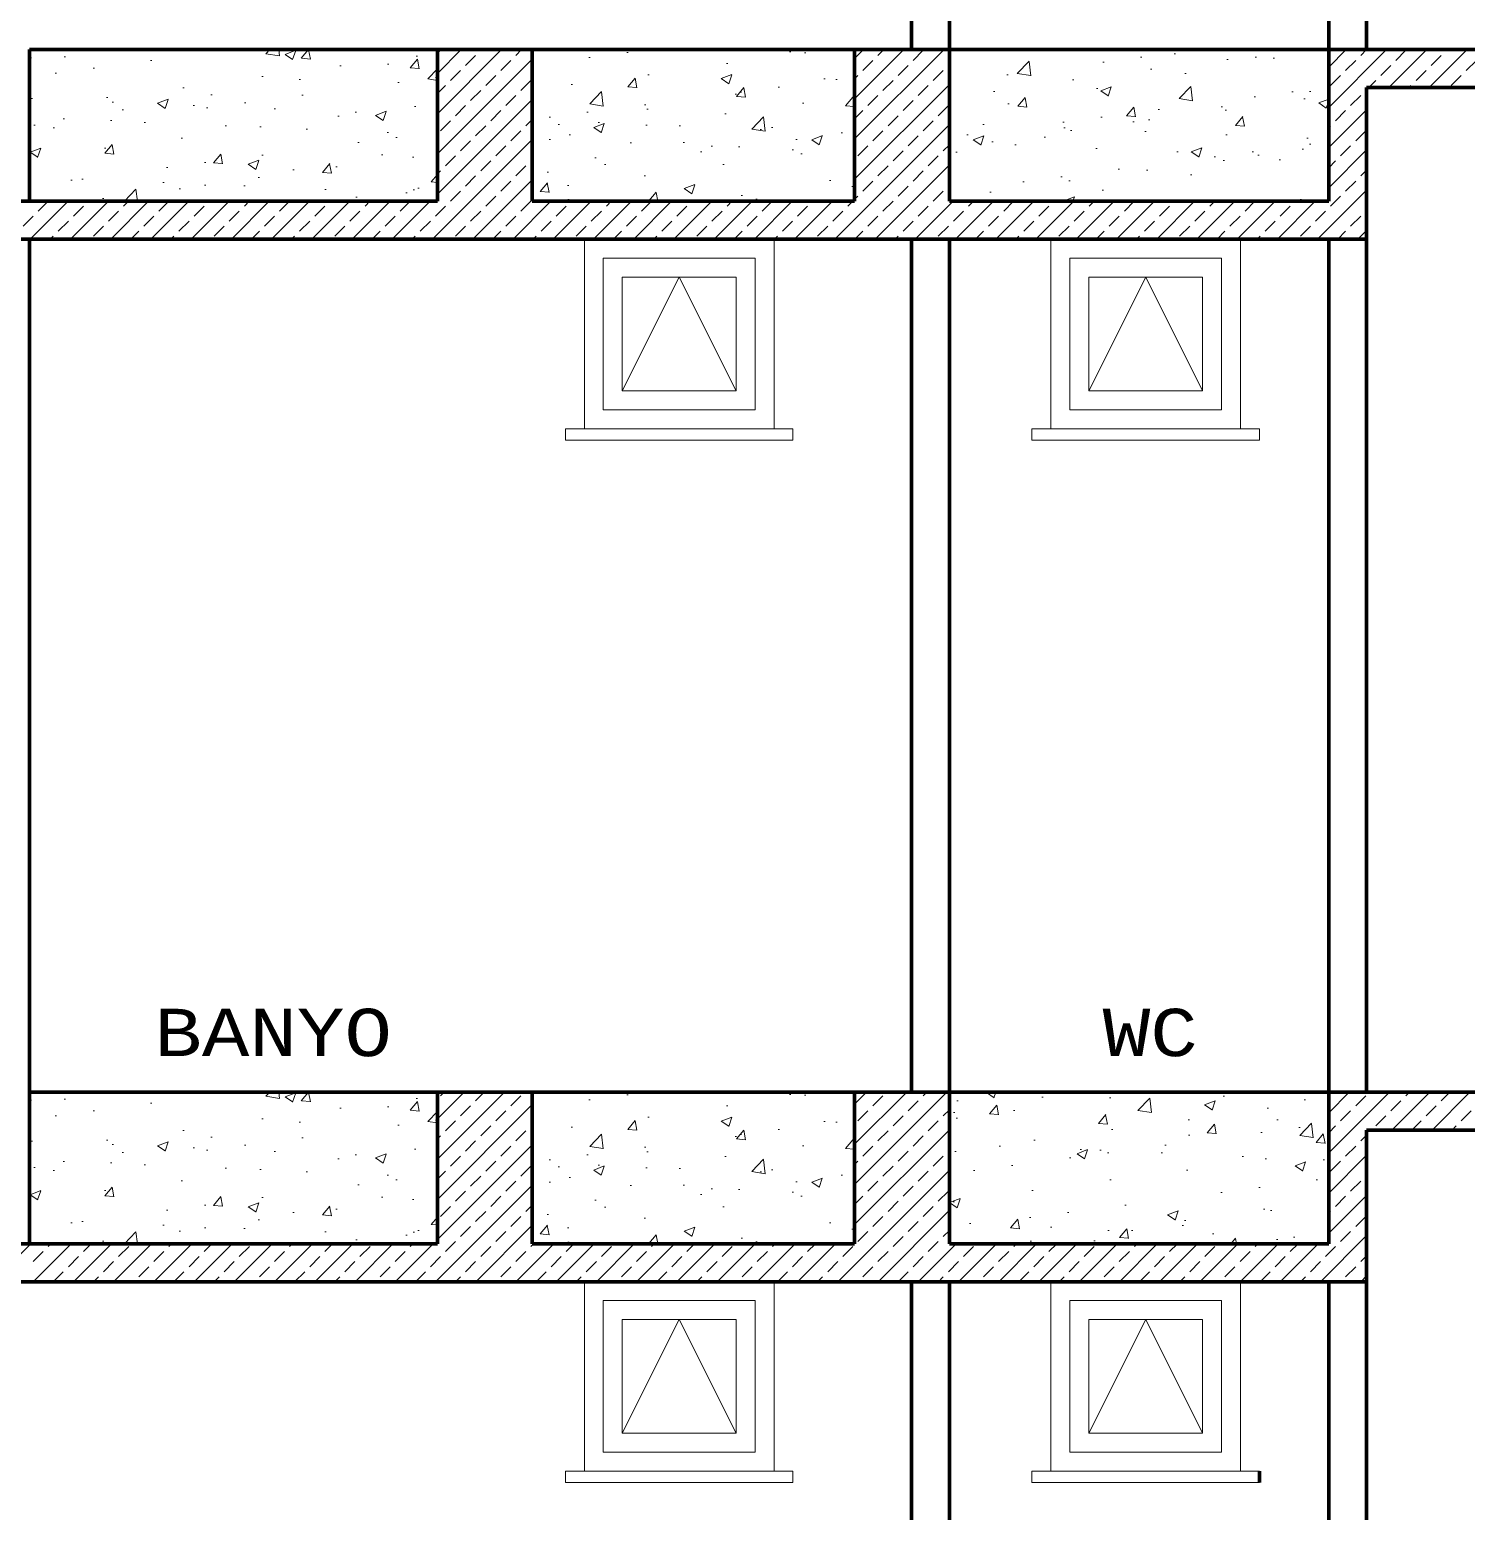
# Model space of a CAD drawing. Header units: millimetres. Extents: x 35860 to 71103, y -11298 to -8385.
# Drawn here: x 56970.8 to 57349.6, y -10024 to -9633.2 of the extents above; entities that cross this region are included whole.
import ezdxf
from ezdxf.enums import TextEntityAlignment as Align

# ---------------------------------------------------------------- set-up
doc = ezdxf.new("R2010")
doc.units = ezdxf.units.MM
doc.header["$MEASUREMENT"] = 0
doc.layers.get('0').update_dxf_attribs({"lineweight": 15})
for name, color, linetype, lineweight in [('02', 2, 'Continuous', 20), ('03_Yazı', 1, 'Continuous', 30), ('07', 3, 'Continuous', 70)]:
    doc.layers.add(name, color=color, linetype=linetype, lineweight=lineweight)
doc.styles.add('C', font='')
doc.styles.get('C').set_extended_font_data('Courier New Tur')

msp = doc.modelspace()

# ---------------------------------------------------------------- hatches: boundary and pattern name
h = msp.add_hatch()
h.set_pattern_fill('AR-CONC', color=256, scale=4, style=0)
h.set_pattern_definition([(50, (2653.41, 890.105), (28.690407, -2.510085), [3, -33]), (355, (2653.41, 890.105), (-5.550053, 30.087685), [2.4, -26.4]), (100.4514, (2655.8, 889.895), (23.140375, 27.577582), [2.549608, -28.045684]), (46.1842, (2653.41, 898.105), (42.689642, -6.62076), [4.5, -49.5]), (96.6356, (2656.967, 897.553), (37.386508, 38.964715), [3.82441, -42.06852]), (351.1842, (2653.41, 898.105), (37.386478, 38.964744), [3.6, -39.6]), (21, (2657.41, 896.105), (23.876282, -16.104756), [3, -33]), (326, (2657.41, 896.105), (9.732613, 29.006002), [2.4, -26.4]), (71.4514, (2659.4, 894.762), (33.608905, 12.90122), [2.549608, -28.045684]), (37.5, (2653.409, 890.105), (0.4863942, 13.3157542), [0, -26.08, 0, -26.8, 0, -26.5]), (7.5, (2653.409, 890.105), (10.5227815, 15.7764685), [0, -15.28, 0, -25.48, 0, -10.1]), (327.5, (2644.489, 890.105), (21.3528974, -0.9021949), [0, -10, 0, -31.2, 0, -41.4]), (317.5, (2640.49, 890.105), (23.327447, 4.004199), [0, -13, 0, -20.72, 0, -29.4])])
h.paths.add_polyline_path([(56970.84, -9638.42), (56970.84, -9678.42), (57078.34, -9678.42), (57078.34, -9638.42)])
h.paths.add_polyline_path([(57103.34, -9678.42), (57188.34, -9678.42), (57188.34, -9638.42), (57103.34, -9638.42)])
h.paths.add_polyline_path([(56848.34, -9638.42), (56848.34, -9678.42), (56955.84, -9678.42), (56955.84, -9638.42)])
h.paths.add_polyline_path([(56738.34, -9638.42), (56738.34, -9678.42), (56823.34, -9678.42), (56823.34, -9638.42)])
h = msp.add_hatch()
h.set_pattern_fill('AR-CONC', color=256, scale=4, style=0)
h.set_pattern_definition([(50, (2653.41, 65.105), (28.690407, -2.510085), [3, -33]), (355, (2653.41, 65.105), (-5.550053, 30.087685), [2.4, -26.4]), (100.4514, (2655.8, 64.895), (23.140375, 27.577582), [2.549608, -28.045684]), (46.1842, (2653.41, 73.105), (42.689642, -6.62076), [4.5, -49.5]), (96.6356, (2656.967, 72.553), (37.386508, 38.964715), [3.82441, -42.06852]), (351.1842, (2653.41, 73.105), (37.386478, 38.964744), [3.6, -39.6]), (21, (2657.41, 71.105), (23.876282, -16.104756), [3, -33]), (326, (2657.41, 71.105), (9.732613, 29.006002), [2.4, -26.4]), (71.4514, (2659.4, 69.762), (33.608905, 12.90122), [2.549608, -28.045684]), (37.5, (2653.409, 65.105), (0.4863942, 13.3157542), [0, -26.08, 0, -26.8, 0, -26.5]), (7.5, (2653.409, 65.105), (10.5227815, 15.7764685), [0, -15.28, 0, -25.48, 0, -10.1]), (327.5, (2644.489, 65.105), (21.3528974, -0.9021949), [0, -10, 0, -31.2, 0, -41.4]), (317.5, (2640.49, 65.105), (23.327447, 4.004199), [0, -13, 0, -20.72, 0, -29.4])])
h.paths.add_polyline_path([(57313.34, -9678.42), (57313.34, -9638.42), (57213.34, -9638.42), (57213.34, -9678.42)])
h.paths.add_polyline_path([(57313.34, -9953.42), (57313.34, -9913.42), (57213.34, -9913.42), (57213.34, -9953.42)])
h.paths.add_polyline_path([(57213.34, -10188.42), (57213.34, -10228.42), (57313.34, -10228.42), (57313.34, -10188.42)])
h = msp.add_hatch()
h.set_pattern_fill('AR-CONC', color=256, scale=4, style=0)
h.set_pattern_definition([(50, (2653.41, 615.105), (28.690407, -2.510085), [3, -33]), (355, (2653.41, 615.105), (-5.550053, 30.087685), [2.4, -26.4]), (100.4514, (2655.8, 614.895), (23.140375, 27.577582), [2.549608, -28.045684]), (46.1842, (2653.41, 623.105), (42.689642, -6.62076), [4.5, -49.5]), (96.6356, (2656.967, 622.553), (37.386508, 38.964715), [3.82441, -42.06852]), (351.1842, (2653.41, 623.105), (37.386478, 38.964744), [3.6, -39.6]), (21, (2657.41, 621.105), (23.876282, -16.104756), [3, -33]), (326, (2657.41, 621.105), (9.732613, 29.006002), [2.4, -26.4]), (71.4514, (2659.4, 619.762), (33.608905, 12.90122), [2.549608, -28.045684]), (37.5, (2653.409, 615.105), (0.4863942, 13.3157542), [0, -26.08, 0, -26.8, 0, -26.5]), (7.5, (2653.409, 615.105), (10.5227815, 15.7764685), [0, -15.28, 0, -25.48, 0, -10.1]), (327.5, (2644.489, 615.105), (21.3528974, -0.9021949), [0, -10, 0, -31.2, 0, -41.4]), (317.5, (2640.49, 615.105), (23.327447, 4.004199), [0, -13, 0, -20.72, 0, -29.4])])
h.paths.add_polyline_path([(56970.84, -9913.42), (56970.84, -9953.42), (57078.34, -9953.42), (57078.34, -9913.42)])
h.paths.add_polyline_path([(57103.34, -9953.42), (57188.34, -9953.42), (57188.34, -9913.42), (57103.34, -9913.42)])
h.paths.add_polyline_path([(56848.34, -9913.42), (56848.34, -9953.42), (56955.84, -9953.42), (56955.84, -9913.42)])
h.paths.add_polyline_path([(56738.34, -9913.42), (56738.34, -9953.42), (56823.34, -9953.42), (56823.34, -9913.42)])

# ---------------------------------------------------------------- linework, layer by layer
for p, q in [((57078.34, -9644.72), (57084.64, -9638.42)), ((57078.34, -9655.33), (57095.25, -9638.42)), ((57089.75, -9638.61), (57089.94, -9638.42)), ((57099.03, -9639.94), (57100.55, -9638.42)), ((57188.34, -9640.79), (57190.7, -9638.42)), ((57188.34, -9651.39), (57201.31, -9638.42)), ((57188.34, -9662), (57211.92, -9638.42)), ((57194.49, -9639.94), (57196.01, -9638.42)), ((57313.34, -9643.07), (57317.98, -9638.42)), ((57313.34, -9653.67), (57328.59, -9638.42)), ((57321.77, -9639.94), (57323.29, -9638.42)), ((57329.2, -9648.42), (57339.2, -9638.42)), ((57339.8, -9648.42), (57349.8, -9638.42)), ((57344.31, -9638.61), (57344.5, -9638.42)), ((57078.34, -9639.42), (57079.15, -9638.61)), ((57078.34, -9665.94), (57103.34, -9640.94)), ((57085.78, -9642.59), (57088.43, -9639.94)), ((57095.06, -9643.91), (57097.71, -9641.26)), ((57190.52, -9643.91), (57193.17, -9641.26)), ((57203.77, -9641.26), (57206.43, -9638.61)), ((57213.06, -9642.59), (57213.34, -9642.3)), ((57317.8, -9643.91), (57320.45, -9641.26)), ((57331.05, -9641.26), (57333.71, -9638.61)), ((57340.33, -9642.59), (57342.99, -9639.94)), ((57349.62, -9643.91), (57352.27, -9641.26)), ((57081.8, -9646.57), (57084.45, -9643.91)), ((57091.08, -9647.89), (57093.73, -9645.24)), ((57188.34, -9646.09), (57189.19, -9645.24)), ((57199.8, -9645.24), (57202.45, -9642.59)), ((57209.08, -9646.57), (57211.73, -9643.91)), ((57313.82, -9647.89), (57316.47, -9645.24)), ((57327.08, -9645.24), (57329.73, -9642.59)), ((57336.36, -9646.57), (57339.01, -9643.91)), ((57345.64, -9647.89), (57348.29, -9645.24)), ((57078.34, -9650.03), (57080.47, -9647.89)), ((57087.1, -9651.87), (57089.75, -9649.22)), ((57100.36, -9649.22), (57103.01, -9646.57)), ((57188.34, -9672.61), (57213.34, -9647.61)), ((57195.82, -9649.22), (57198.47, -9646.57)), ((57205.1, -9650.54), (57207.75, -9647.89)), ((57323.1, -9649.22), (57323.34, -9648.98)), ((57323.89, -9648.42), (57325.75, -9646.57)), ((57334.5, -9648.42), (57335.03, -9647.89)), ((57078.34, -9676.54), (57103.34, -9651.54)), ((57083.12, -9655.85), (57085.78, -9653.19)), ((57096.38, -9653.19), (57099.03, -9650.54)), ((57191.84, -9653.19), (57194.49, -9650.54)), ((57201.12, -9654.52), (57203.77, -9651.87)), ((57210.4, -9655.85), (57213.06, -9653.19)), ((57319.12, -9653.19), (57321.77, -9650.54)), ((57079.15, -9659.82), (57081.8, -9657.17)), ((57092.41, -9657.17), (57095.06, -9654.52)), ((57101.69, -9658.5), (57103.34, -9656.85)), ((57188.34, -9656.7), (57190.52, -9654.52)), ((57197.15, -9658.5), (57199.8, -9655.85)), ((57206.43, -9659.82), (57209.08, -9657.17)), ((57313.34, -9664.28), (57323.34, -9654.28)), ((57315.14, -9657.17), (57317.8, -9654.52)), ((57088.43, -9661.15), (57091.08, -9658.5)), ((57097.71, -9662.48), (57100.36, -9659.82)), ((57183.13, -9688.42), (57213.34, -9658.21)), ((57193.17, -9662.48), (57195.82, -9659.82)), ((57202.45, -9663.8), (57205.1, -9661.15)), ((57313.34, -9658.98), (57313.82, -9658.5)), ((57320.45, -9662.48), (57323.1, -9659.82)), ((57077.06, -9688.42), (57103.34, -9662.15)), ((57084.45, -9665.13), (57087.1, -9662.48)), ((57093.73, -9666.45), (57096.38, -9663.8)), ((57189.19, -9666.45), (57191.84, -9663.8)), ((57198.47, -9667.78), (57201.12, -9665.13)), ((57211.73, -9665.13), (57213.34, -9663.52)), ((57313.34, -9674.89), (57323.34, -9664.89)), ((57316.47, -9666.45), (57319.12, -9663.8)), ((57080.47, -9669.1), (57083.12, -9666.45)), ((57089.75, -9670.43), (57092.41, -9667.78)), ((57099.03, -9671.76), (57101.69, -9669.1)), ((57103.01, -9667.78), (57103.34, -9667.45)), ((57193.74, -9688.42), (57213.34, -9668.82)), ((57194.49, -9671.76), (57197.15, -9669.1)), ((57207.75, -9669.1), (57210.4, -9666.45)), ((57313.34, -9669.58), (57315.14, -9667.78)), ((57078.34, -9671.24), (57079.15, -9670.43)), ((57085.78, -9674.41), (57088.43, -9671.76)), ((57087.67, -9688.42), (57103.34, -9672.76)), ((57095.06, -9675.73), (57097.71, -9673.08)), ((57190.52, -9675.73), (57193.17, -9673.08)), ((57203.77, -9673.08), (57206.43, -9670.43)), ((57317.8, -9675.73), (57320.45, -9673.08)), ((57321.77, -9671.76), (57323.34, -9670.19)), ((57081.8, -9678.38), (57084.45, -9675.73)), ((57091.08, -9679.71), (57093.73, -9677.06)), ((57188.34, -9677.91), (57189.19, -9677.06)), ((57199.8, -9677.06), (57202.45, -9674.41)), ((57209.08, -9678.38), (57211.73, -9675.73)), ((57213.06, -9674.41), (57213.34, -9674.12)), ((57310.41, -9688.42), (57323.34, -9675.49)), ((57313.82, -9679.71), (57316.47, -9677.06)), ((56971, -9688.42), (56981, -9678.42)), ((56973.08, -9681.04), (56975.7, -9678.42)), ((56981.61, -9688.42), (56991.61, -9678.42)), ((56982.36, -9682.36), (56985.01, -9679.71)), ((56991.64, -9683.69), (56994.29, -9681.04)), ((56992.21, -9688.42), (57002.21, -9678.42)), ((56995.62, -9679.71), (56996.91, -9678.42)), ((57002.82, -9688.42), (57012.82, -9678.42)), ((57004.9, -9681.04), (57007.52, -9678.42)), ((57013.43, -9688.42), (57023.43, -9678.42)), ((57014.18, -9682.36), (57016.83, -9679.71)), ((57023.46, -9683.69), (57026.11, -9681.04)), ((57024.03, -9688.42), (57034.03, -9678.42)), ((57027.44, -9679.71), (57028.73, -9678.42)), ((57034.64, -9688.42), (57044.64, -9678.42)), ((57036.72, -9681.04), (57039.34, -9678.42)), ((57045.25, -9688.42), (57055.25, -9678.42)), ((57046, -9682.36), (57048.65, -9679.71)), ((57055.28, -9683.69), (57057.93, -9681.04)), ((57055.85, -9688.42), (57065.85, -9678.42)), ((57059.26, -9679.71), (57060.55, -9678.42)), ((57066.46, -9688.42), (57076.46, -9678.42)), ((57068.54, -9681.04), (57071.15, -9678.42)), ((57077.82, -9682.36), (57080.47, -9679.71)), ((57087.1, -9683.69), (57089.75, -9681.04)), ((57098.28, -9688.42), (57108.28, -9678.42)), ((57100.36, -9681.04), (57103.01, -9678.38)), ((57108.88, -9688.42), (57118.88, -9678.42)), ((57109.64, -9682.36), (57112.29, -9679.71)), ((57118.92, -9683.69), (57121.57, -9681.04)), ((57119.49, -9688.42), (57129.49, -9678.42)), ((57122.9, -9679.71), (57124.19, -9678.42)), ((57130.1, -9688.42), (57140.1, -9678.42)), ((57132.18, -9681.04), (57134.79, -9678.42)), ((57140.7, -9688.42), (57150.7, -9678.42)), ((57141.46, -9682.36), (57144.11, -9679.71)), ((57150.74, -9683.69), (57153.39, -9681.04)), ((57151.31, -9688.42), (57161.31, -9678.42)), ((57154.72, -9679.71), (57156.01, -9678.42)), ((57161.92, -9688.42), (57171.92, -9678.42)), ((57164, -9681.04), (57166.61, -9678.42)), ((57172.52, -9688.42), (57182.52, -9678.42)), ((57173.28, -9682.36), (57175.93, -9679.71)), ((57182.56, -9683.69), (57185.21, -9681.04)), ((57186.54, -9679.71), (57187.83, -9678.42)), ((57195.82, -9681.04), (57198.47, -9678.38)), ((57204.34, -9688.42), (57214.34, -9678.42)), ((57205.1, -9682.36), (57207.75, -9679.71)), ((57214.38, -9683.69), (57217.03, -9681.04)), ((57214.95, -9688.42), (57224.95, -9678.42)), ((57218.36, -9679.71), (57219.65, -9678.42)), ((57225.56, -9688.42), (57235.56, -9678.42)), ((57227.64, -9681.04), (57230.25, -9678.42)), ((57236.16, -9688.42), (57246.16, -9678.42)), ((57236.92, -9682.36), (57239.57, -9679.71)), ((57246.2, -9683.69), (57248.85, -9681.04)), ((57246.77, -9688.42), (57256.77, -9678.42)), ((57250.18, -9679.71), (57251.47, -9678.42)), ((57257.38, -9688.42), (57267.38, -9678.42)), ((57259.46, -9681.04), (57262.07, -9678.42)), ((57267.98, -9688.42), (57277.98, -9678.42)), ((57268.74, -9682.36), (57271.39, -9679.71)), ((57278.02, -9683.69), (57280.67, -9681.04)), ((57278.59, -9688.42), (57288.59, -9678.42)), ((57282, -9679.71), (57283.29, -9678.42)), ((57289.2, -9688.42), (57299.2, -9678.42)), ((57291.28, -9681.04), (57293.89, -9678.42)), ((57299.8, -9688.42), (57309.8, -9678.42)), ((57300.56, -9682.36), (57303.21, -9679.71)), ((57309.84, -9683.69), (57312.49, -9681.04)), ((57323.1, -9681.04), (57323.34, -9680.8)), ((56969.1, -9685.01), (56971.76, -9682.36)), ((56978.38, -9686.34), (56981.04, -9683.69)), ((56987.67, -9687.67), (56990.32, -9685.01)), ((57000.92, -9685.01), (57003.58, -9682.36)), ((57010.2, -9686.34), (57012.86, -9683.69)), ((57019.49, -9687.67), (57022.14, -9685.01)), ((57032.74, -9685.01), (57035.4, -9682.36)), ((57042.02, -9686.34), (57044.68, -9683.69)), ((57051.31, -9687.67), (57053.96, -9685.01)), ((57064.56, -9685.01), (57067.21, -9682.36)), ((57073.84, -9686.34), (57076.5, -9683.69)), ((57083.12, -9687.67), (57085.78, -9685.01)), ((57096.38, -9685.01), (57099.03, -9682.36)), ((57105.66, -9686.34), (57108.32, -9683.69)), ((57114.94, -9687.67), (57117.6, -9685.01)), ((57128.2, -9685.01), (57130.85, -9682.36)), ((57137.48, -9686.34), (57140.14, -9683.69)), ((57146.76, -9687.67), (57149.42, -9685.01)), ((57160.02, -9685.01), (57162.67, -9682.36)), ((57169.3, -9686.34), (57171.96, -9683.69)), ((57178.58, -9687.67), (57181.24, -9685.01)), ((57191.84, -9685.01), (57194.49, -9682.36)), ((57201.12, -9686.34), (57203.77, -9683.69)), ((57210.4, -9687.67), (57213.06, -9685.01)), ((57223.66, -9685.01), (57226.31, -9682.36)), ((57232.94, -9686.34), (57235.59, -9683.69)), ((57242.22, -9687.67), (57244.88, -9685.01)), ((57255.48, -9685.01), (57258.13, -9682.36)), ((57264.76, -9686.34), (57267.41, -9683.69)), ((57274.04, -9687.67), (57276.7, -9685.01)), ((57287.3, -9685.01), (57289.95, -9682.36)), ((57296.58, -9686.34), (57299.23, -9683.69)), ((57305.86, -9687.67), (57308.52, -9685.01)), ((57319.12, -9685.01), (57321.77, -9682.36)), ((56976.3, -9688.42), (56977.06, -9687.67)), ((56997.52, -9688.42), (56999.6, -9686.34)), ((57008.12, -9688.42), (57008.88, -9687.67)), ((57029.34, -9688.42), (57031.42, -9686.34)), ((57039.94, -9688.42), (57040.7, -9687.67)), ((57061.15, -9688.42), (57063.24, -9686.34)), ((57071.76, -9688.42), (57072.52, -9687.67)), ((57092.97, -9688.42), (57095.06, -9686.34)), ((57103.58, -9688.42), (57104.34, -9687.67)), ((57124.79, -9688.42), (57126.88, -9686.34)), ((57135.4, -9688.42), (57136.16, -9687.67)), ((57156.61, -9688.42), (57158.7, -9686.34)), ((57167.22, -9688.42), (57167.98, -9687.67)), ((57188.43, -9688.42), (57190.52, -9686.34)), ((57199.04, -9688.42), (57199.8, -9687.67)), ((57220.25, -9688.42), (57222.34, -9686.34)), ((57230.86, -9688.42), (57231.62, -9687.67)), ((57252.07, -9688.42), (57254.16, -9686.34)), ((57262.68, -9688.42), (57263.44, -9687.67)), ((57283.89, -9688.42), (57285.98, -9686.34)), ((57294.5, -9688.42), (57295.26, -9687.67)), ((57315.71, -9688.42), (57317.8, -9686.34)), ((57321.02, -9688.42), (57323.34, -9686.1)), ((57078.34, -9920.49), (57085.41, -9913.42)), ((57078.34, -9931.1), (57096.02, -9913.42)), ((57079.15, -9914.38), (57080.11, -9913.42)), ((57088.43, -9915.71), (57090.71, -9913.42)), ((57097.71, -9917.03), (57100.36, -9914.38)), ((57188.34, -9916.56), (57191.48, -9913.42)), ((57188.34, -9927.17), (57202.08, -9913.42)), ((57188.34, -9937.77), (57212.69, -9913.42)), ((57193.17, -9917.03), (57195.82, -9914.38)), ((57202.45, -9918.36), (57205.1, -9915.71)), ((57206.43, -9914.38), (57207.39, -9913.42)), ((57313.34, -9918.84), (57318.76, -9913.42)), ((57313.34, -9929.44), (57329.36, -9913.42)), ((57313.34, -9913.53), (57313.45, -9913.42)), ((57320.45, -9917.03), (57323.1, -9914.38)), ((57329.73, -9918.36), (57332.38, -9915.71)), ((57329.97, -9923.42), (57339.97, -9913.42)), ((57333.71, -9914.38), (57334.67, -9913.42)), ((57340.58, -9923.42), (57350.58, -9913.42)), ((57342.99, -9915.71), (57345.27, -9913.42)), ((57078.34, -9941.71), (57103.34, -9916.71)), ((57084.45, -9919.69), (57087.1, -9917.03)), ((57093.73, -9921.01), (57096.38, -9918.36)), ((57189.19, -9921.01), (57191.84, -9918.36)), ((57198.47, -9922.34), (57201.12, -9919.69)), ((57211.73, -9919.69), (57213.34, -9918.07)), ((57316.47, -9921.01), (57319.12, -9918.36)), ((57325.75, -9922.34), (57328.4, -9919.69)), ((57339.01, -9919.69), (57341.66, -9917.03)), ((57348.29, -9921.01), (57350.94, -9918.36)), ((57080.47, -9923.66), (57083.12, -9921.01)), ((57089.75, -9924.99), (57092.41, -9922.34)), ((57099.03, -9926.31), (57101.69, -9923.66)), ((57103.01, -9922.34), (57103.34, -9922.01)), ((57188.34, -9948.38), (57213.34, -9923.38)), ((57194.49, -9926.31), (57197.15, -9923.66)), ((57207.75, -9923.66), (57210.4, -9921.01)), ((57313.34, -9924.14), (57315.14, -9922.34)), ((57335.27, -9923.42), (57337.68, -9921.01)), ((57345.88, -9923.42), (57346.96, -9922.34)), ((57078.34, -9925.8), (57079.15, -9924.99)), ((57078.34, -9952.31), (57103.34, -9927.31)), ((57085.78, -9928.97), (57088.43, -9926.31)), ((57095.06, -9930.29), (57097.71, -9927.64)), ((57190.52, -9930.29), (57193.17, -9927.64)), ((57203.77, -9927.64), (57206.43, -9924.99)), ((57317.8, -9930.29), (57320.45, -9927.64)), ((57321.77, -9926.31), (57323.34, -9924.75)), ((57081.8, -9932.94), (57084.45, -9930.29)), ((57091.08, -9934.27), (57093.73, -9931.62)), ((57188.34, -9932.47), (57189.19, -9931.62)), ((57199.8, -9931.62), (57202.45, -9928.97)), ((57209.08, -9932.94), (57211.73, -9930.29)), ((57213.06, -9928.97), (57213.34, -9928.68)), ((57313.34, -9940.05), (57323.34, -9930.05)), ((57313.82, -9934.27), (57316.47, -9931.62)), ((57078.34, -9936.4), (57080.47, -9934.27)), ((57100.36, -9935.6), (57103.01, -9932.94)), ((57183.9, -9963.42), (57213.34, -9933.98)), ((57195.82, -9935.6), (57198.47, -9932.94)), ((57205.1, -9936.92), (57207.75, -9934.27)), ((57323.1, -9935.6), (57323.34, -9935.35)), ((57077.84, -9963.42), (57103.34, -9937.92)), ((57087.1, -9938.25), (57089.75, -9935.6)), ((57096.38, -9939.57), (57099.03, -9936.92)), ((57191.84, -9939.57), (57194.49, -9936.92)), ((57201.12, -9940.9), (57203.77, -9938.25)), ((57319.12, -9939.57), (57321.77, -9936.92)), ((57083.12, -9942.22), (57085.78, -9939.57)), ((57092.41, -9943.55), (57095.06, -9940.9)), ((57101.69, -9944.88), (57103.34, -9943.22)), ((57188.34, -9943.07), (57190.52, -9940.9)), ((57197.15, -9944.88), (57199.8, -9942.22)), ((57210.4, -9942.22), (57213.06, -9939.57)), ((57313.34, -9950.66), (57323.34, -9940.66)), ((57315.14, -9943.55), (57317.8, -9940.9)), ((57079.15, -9946.2), (57081.8, -9943.55)), ((57088.43, -9947.53), (57091.08, -9944.88)), ((57097.71, -9948.85), (57100.36, -9946.2)), ((57193.17, -9948.85), (57195.82, -9946.2)), ((57194.51, -9963.42), (57213.34, -9944.59)), ((57206.43, -9946.2), (57209.08, -9943.55)), ((57313.34, -9945.35), (57313.82, -9944.88)), ((57320.45, -9948.85), (57323.1, -9946.2)), ((57084.45, -9951.5), (57087.1, -9948.85)), ((57088.44, -9963.42), (57103.34, -9948.53)), ((57093.73, -9952.83), (57096.38, -9950.18)), ((57189.19, -9952.83), (57191.84, -9950.18)), ((57202.45, -9950.18), (57205.1, -9947.53)), ((57211.73, -9951.5), (57213.34, -9949.89)), ((57316.47, -9952.83), (57319.12, -9950.18)), ((56961.16, -9963.42), (56971.16, -9953.42)), ((56971.77, -9963.42), (56981.77, -9953.42)), ((56975.73, -9954.16), (56976.47, -9953.42)), ((56982.38, -9963.42), (56992.38, -9953.42)), ((56985.01, -9955.48), (56987.07, -9953.42)), ((56992.98, -9963.42), (57002.98, -9953.42)), ((56994.29, -9956.81), (56996.95, -9954.16)), ((57003.59, -9963.42), (57013.59, -9953.42)), ((57007.55, -9954.16), (57008.29, -9953.42)), ((57014.2, -9963.42), (57024.2, -9953.42)), ((57016.83, -9955.48), (57018.89, -9953.42)), ((57024.8, -9963.42), (57034.8, -9953.42)), ((57026.11, -9956.81), (57028.77, -9954.16)), ((57035.41, -9963.42), (57045.41, -9953.42)), ((57039.37, -9954.16), (57040.11, -9953.42)), ((57046.02, -9963.42), (57056.02, -9953.42)), ((57048.65, -9955.48), (57050.71, -9953.42)), ((57056.62, -9963.42), (57066.62, -9953.42)), ((57057.93, -9956.81), (57060.59, -9954.16)), ((57067.23, -9963.42), (57077.23, -9953.42)), ((57071.19, -9954.16), (57071.93, -9953.42)), ((57080.47, -9955.48), (57083.12, -9952.83)), ((57089.75, -9956.81), (57092.41, -9954.16)), ((57099.05, -9963.42), (57109.05, -9953.42)), ((57103.01, -9954.16), (57103.75, -9953.42)), ((57109.66, -9963.42), (57119.66, -9953.42)), ((57112.29, -9955.48), (57114.35, -9953.42)), ((57120.26, -9963.42), (57130.26, -9953.42)), ((57121.57, -9956.81), (57124.23, -9954.16)), ((57130.87, -9963.42), (57140.87, -9953.42)), ((57134.83, -9954.16), (57135.57, -9953.42)), ((57141.48, -9963.42), (57151.48, -9953.42)), ((57144.11, -9955.48), (57146.17, -9953.42)), ((57152.08, -9963.42), (57162.08, -9953.42)), ((57153.39, -9956.81), (57156.05, -9954.16)), ((57162.69, -9963.42), (57172.69, -9953.42)), ((57166.65, -9954.16), (57167.39, -9953.42)), ((57173.3, -9963.42), (57183.3, -9953.42)), ((57175.93, -9955.48), (57177.99, -9953.42)), ((57185.21, -9956.81), (57187.87, -9954.16)), ((57198.47, -9954.16), (57201.12, -9951.5)), ((57205.12, -9963.42), (57215.12, -9953.42)), ((57207.75, -9955.48), (57210.4, -9952.83)), ((57215.72, -9963.42), (57225.72, -9953.42)), ((57217.03, -9956.81), (57219.68, -9954.16)), ((57226.33, -9963.42), (57236.33, -9953.42)), ((57230.29, -9954.16), (57231.03, -9953.42)), ((57236.94, -9963.42), (57246.94, -9953.42)), ((57239.57, -9955.48), (57241.63, -9953.42)), ((57247.54, -9963.42), (57257.54, -9953.42)), ((57248.85, -9956.81), (57251.5, -9954.16)), ((57258.15, -9963.42), (57268.15, -9953.42)), ((57262.11, -9954.16), (57262.85, -9953.42)), ((57268.76, -9963.42), (57278.76, -9953.42)), ((57271.39, -9955.48), (57273.45, -9953.42)), ((57279.36, -9963.42), (57289.36, -9953.42)), ((57280.67, -9956.81), (57283.32, -9954.16)), ((57289.97, -9963.42), (57299.97, -9953.42)), ((57293.93, -9954.16), (57294.67, -9953.42)), ((57300.58, -9963.42), (57310.58, -9953.42)), ((57303.21, -9955.48), (57305.27, -9953.42)), ((57311.18, -9963.42), (57323.34, -9951.26)), ((57312.49, -9956.81), (57315.14, -9954.16)), ((56971.76, -9958.13), (56974.41, -9955.48)), ((56981.04, -9959.46), (56983.69, -9956.81)), ((56990.32, -9960.79), (56992.97, -9958.13)), ((57003.58, -9958.13), (57006.23, -9955.48)), ((57012.86, -9959.46), (57015.51, -9956.81)), ((57022.14, -9960.79), (57024.79, -9958.13)), ((57035.4, -9958.13), (57038.05, -9955.48)), ((57044.68, -9959.46), (57047.33, -9956.81)), ((57053.96, -9960.79), (57056.61, -9958.13)), ((57067.21, -9958.13), (57069.87, -9955.48)), ((57076.5, -9959.46), (57079.15, -9956.81)), ((57085.78, -9960.79), (57088.43, -9958.13)), ((57099.03, -9958.13), (57101.69, -9955.48)), ((57108.32, -9959.46), (57110.97, -9956.81)), ((57117.6, -9960.79), (57120.25, -9958.13)), ((57130.85, -9958.13), (57133.51, -9955.48)), ((57140.14, -9959.46), (57142.79, -9956.81)), ((57149.42, -9960.79), (57152.07, -9958.13)), ((57162.67, -9958.13), (57165.33, -9955.48)), ((57171.96, -9959.46), (57174.61, -9956.81)), ((57181.24, -9960.79), (57183.89, -9958.13)), ((57194.49, -9958.13), (57197.15, -9955.48)), ((57203.77, -9959.46), (57206.43, -9956.81)), ((57213.06, -9960.79), (57215.71, -9958.13)), ((57226.31, -9958.13), (57228.97, -9955.48)), ((57235.59, -9959.46), (57238.25, -9956.81)), ((57244.88, -9960.79), (57247.53, -9958.13)), ((57258.13, -9958.13), (57260.79, -9955.48)), ((57267.41, -9959.46), (57270.07, -9956.81)), ((57276.7, -9960.79), (57279.35, -9958.13)), ((57289.95, -9958.13), (57292.61, -9955.48)), ((57299.23, -9959.46), (57301.89, -9956.81)), ((57308.52, -9960.79), (57311.17, -9958.13)), ((57321.77, -9958.13), (57323.34, -9956.57)), ((56977.07, -9963.42), (56979.71, -9960.79)), ((56987.68, -9963.42), (56988.99, -9962.11)), ((56999.6, -9962.11), (57002.25, -9959.46)), ((57008.89, -9963.42), (57011.53, -9960.79)), ((57019.5, -9963.42), (57020.81, -9962.11)), ((57031.42, -9962.11), (57034.07, -9959.46)), ((57040.71, -9963.42), (57043.35, -9960.79)), ((57051.32, -9963.42), (57052.63, -9962.11)), ((57063.24, -9962.11), (57065.89, -9959.46)), ((57072.53, -9963.42), (57075.17, -9960.79)), ((57083.14, -9963.42), (57084.45, -9962.11)), ((57095.06, -9962.11), (57097.71, -9959.46)), ((57104.35, -9963.42), (57106.99, -9960.79)), ((57114.96, -9963.42), (57116.27, -9962.11)), ((57126.88, -9962.11), (57129.53, -9959.46)), ((57136.17, -9963.42), (57138.81, -9960.79)), ((57146.78, -9963.42), (57148.09, -9962.11)), ((57158.7, -9962.11), (57161.35, -9959.46)), ((57167.99, -9963.42), (57170.63, -9960.79)), ((57178.6, -9963.42), (57179.91, -9962.11)), ((57190.52, -9962.11), (57193.17, -9959.46)), ((57199.81, -9963.42), (57202.45, -9960.79)), ((57210.42, -9963.42), (57211.73, -9962.11)), ((57222.34, -9962.11), (57224.99, -9959.46)), ((57231.63, -9963.42), (57234.27, -9960.79)), ((57242.24, -9963.42), (57243.55, -9962.11)), ((57254.16, -9962.11), (57256.81, -9959.46)), ((57263.45, -9963.42), (57266.09, -9960.79)), ((57274.06, -9963.42), (57275.37, -9962.11)), ((57285.98, -9962.11), (57288.63, -9959.46)), ((57295.27, -9963.42), (57297.91, -9960.79)), ((57305.88, -9963.42), (57307.19, -9962.11)), ((57317.8, -9962.11), (57320.45, -9959.46)), ((57321.79, -9963.42), (57323.34, -9961.87))]:
    msp.add_line(p, q)
at = {"layer": '02'}
for p, q in [((57127.09, -9728.42), (57142.09, -9698.42)), ((57142.09, -9698.42), (57157.09, -9728.42)), ((57250.09, -9728.42), (57265.09, -9698.42)), ((57265.09, -9698.42), (57280.09, -9728.42)), ((57117.09, -9738.42), (57112.09, -9738.42)), ((57112.09, -9738.42), (57112.09, -9741.42)), ((57172.09, -9738.42), (57167.09, -9738.42)), ((57172.09, -9741.42), (57172.09, -9738.42)), ((57240.09, -9738.42), (57235.09, -9738.42)), ((57235.09, -9738.42), (57235.09, -9741.42)), ((57295.09, -9738.42), (57290.09, -9738.42)), ((57295.09, -9741.42), (57295.09, -9738.42)), ((57112.09, -9741.42), (57172.09, -9741.42)), ((57235.09, -9741.42), (57295.09, -9741.42)), ((57127.09, -10003.42), (57142.09, -9973.42)), ((57142.09, -9973.42), (57157.09, -10003.42)), ((57250.09, -10003.42), (57265.09, -9973.42)), ((57265.09, -9973.42), (57280.09, -10003.42)), ((57117.09, -10013.42), (57112.09, -10013.42)), ((57112.09, -10013.42), (57112.09, -10016.42)), ((57172.09, -10013.42), (57167.09, -10013.42)), ((57172.09, -10016.42), (57172.09, -10013.42)), ((57240.09, -10013.42), (57235.09, -10013.42)), ((57235.09, -10013.42), (57235.09, -10016.42)), ((57295.09, -10013.42), (57290.09, -10013.42)), ((57112.09, -10016.42), (57172.09, -10016.42)), ((57235.09, -10016.42), (57295.09, -10016.42))]:
    msp.add_line(p, q, dxfattribs=at)
for points in [[(57117.09, -9688.42), (57167.09, -9688.42), (57167.09, -9738.42), (57117.09, -9738.42)], [(57240.09, -9688.42), (57290.09, -9688.42), (57290.09, -9738.42), (57240.09, -9738.42)], [(57122.09, -9693.42), (57162.09, -9693.42), (57162.09, -9733.42), (57122.09, -9733.42)], [(57245.09, -9693.42), (57285.09, -9693.42), (57285.09, -9733.42), (57245.09, -9733.42)], [(57127.09, -9698.42), (57157.09, -9698.42), (57157.09, -9728.42), (57127.09, -9728.42)], [(57250.09, -9698.42), (57280.09, -9698.42), (57280.09, -9728.42), (57250.09, -9728.42)], [(57117.09, -9963.42), (57167.09, -9963.42), (57167.09, -10013.42), (57117.09, -10013.42)], [(57240.09, -9963.42), (57290.09, -9963.42), (57290.09, -10013.42), (57240.09, -10013.42)], [(57122.09, -9968.42), (57162.09, -9968.42), (57162.09, -10008.42), (57122.09, -10008.42)], [(57245.09, -9968.42), (57285.09, -9968.42), (57285.09, -10008.42), (57245.09, -10008.42)], [(57127.09, -9973.42), (57157.09, -9973.42), (57157.09, -10003.42), (57127.09, -10003.42)], [(57250.09, -9973.42), (57280.09, -9973.42), (57280.09, -10003.42), (57250.09, -10003.42)]]:
    msp.add_lwpolyline(points, close=True, dxfattribs=at)
at = {"layer": '07'}
for p, q in [((57313.34, -9373.42), (57313.34, -9638.42)), ((57323.34, -9373.42), (57323.34, -9638.42)), ((57203.34, -9413.42), (57203.34, -9638.42)), ((57213.34, -9413.42), (57213.34, -9638.42)), ((56970.84, -9638.42), (56970.84, -9678.42)), ((57078.34, -9638.42), (56970.84, -9638.42)), ((57078.34, -9638.42), (57078.34, -9678.42)), ((57103.34, -9638.42), (57078.34, -9638.42)), ((57103.34, -9678.42), (57103.34, -9638.42)), ((57103.34, -9638.42), (57188.34, -9638.42)), ((57188.34, -9638.42), (57188.34, -9678.42)), ((57213.34, -9638.42), (57188.34, -9638.42)), ((57213.34, -9678.42), (57213.34, -9638.42)), ((57213.34, -9638.42), (57313.34, -9638.42)), ((57313.34, -9638.42), (57786.91, -9638.42)), ((57313.34, -9678.42), (57313.34, -9638.42)), ((57323.34, -9648.42), (57761.91, -9648.42)), ((57323.34, -9688.42), (57323.34, -9648.42)), ((56848.34, -9678.42), (57078.34, -9678.42)), ((57103.34, -9678.42), (57188.34, -9678.42)), ((57213.34, -9678.42), (57313.34, -9678.42)), ((56848.34, -9688.42), (57188.34, -9688.42)), ((56953.34, -9688.42), (57088.34, -9688.42)), ((56970.84, -9688.42), (56970.84, -9953.42)), ((57078.34, -9688.42), (57103.34, -9688.42)), ((57188.34, -9688.42), (57213.34, -9688.42)), ((57203.34, -9688.42), (57203.34, -9913.42)), ((57213.34, -9688.42), (57213.34, -9913.42)), ((57213.34, -9688.42), (57323.34, -9688.42)), ((57313.34, -9688.42), (57313.34, -9913.42)), ((57323.34, -9688.42), (57323.34, -9913.42)), ((57078.34, -9913.42), (56970.84, -9913.42)), ((57078.34, -9913.42), (57078.34, -9953.42)), ((57103.34, -9913.42), (57078.34, -9913.42)), ((57103.34, -9953.42), (57103.34, -9913.42)), ((57103.34, -9913.42), (57188.34, -9913.42)), ((57188.34, -9913.42), (57188.34, -9953.42)), ((57213.34, -9913.42), (57188.34, -9913.42)), ((57213.34, -9953.42), (57213.34, -9913.42)), ((57213.34, -9913.42), (57313.34, -9913.42)), ((57313.34, -9913.42), (57786.91, -9913.42)), ((57313.34, -9953.42), (57313.34, -9913.42)), ((57323.34, -9923.42), (57761.91, -9923.42)), ((57323.34, -9963.42), (57323.34, -9923.42)), ((56848.34, -9953.42), (57078.34, -9953.42)), ((57103.34, -9953.42), (57188.34, -9953.42)), ((57213.34, -9953.42), (57313.34, -9953.42)), ((56848.34, -9963.42), (57188.34, -9963.42)), ((56953.34, -9963.42), (57088.34, -9963.42)), ((57078.34, -9963.42), (57103.34, -9963.42)), ((57188.34, -9963.42), (57213.34, -9963.42)), ((57203.34, -9963.42), (57203.34, -10188.42)), ((57213.34, -9963.42), (57213.34, -10188.42)), ((57213.34, -9963.42), (57323.34, -9963.42)), ((57313.34, -9963.42), (57313.34, -10188.42)), ((57323.34, -9963.42), (57323.34, -10188.42)), ((57295.09, -10016.42), (57295.09, -10013.42))]:
    msp.add_line(p, q, dxfattribs=at)

# ---------------------------------------------------------------- texts
at = {"layer": '03_Yazı', "style": 'C'}
for tag, p in [('BANYO', (57035.04, -9897.68)), ('WC', (57266.29, -9897.68))]:
    msp.add_attdef(tag, text='A:10.00m2', height=12.5, dxfattribs=at).set_placement(p, align=Align.MIDDLE_CENTER)

doc.saveas('drawing.dxf')
